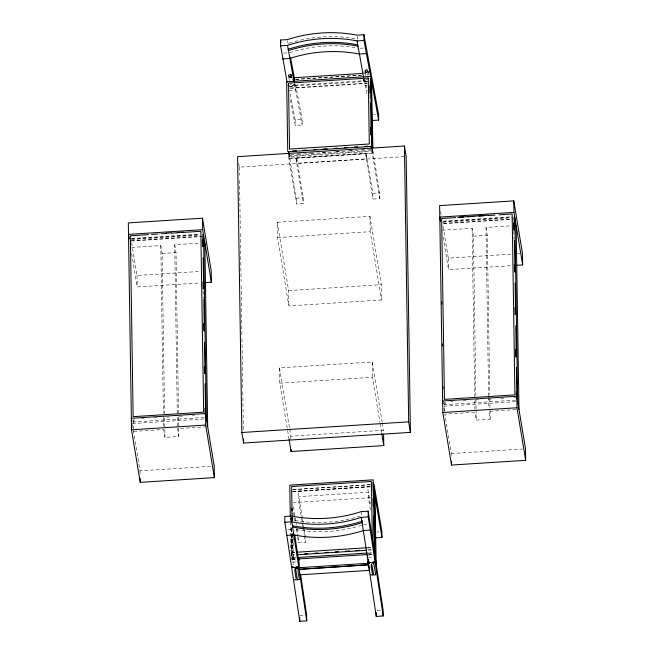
<?xml version="1.0" encoding="UTF-8"?>
<svg xmlns="http://www.w3.org/2000/svg" width="654" height="654" viewBox="0 0 654 654"><rect width="100%" height="100%" fill="white"/><g stroke="black" fill="none" stroke-linecap="round" stroke-linejoin="round"><path stroke-width="0.49" stroke-dasharray="3.27 2.45" d="M365.627 75.611L364.777 70.379L366.739 69.757L367.556 75.226M291.382 74.515L291.046 76.984L291.995 77.131M367.687 69.643L367.36 72.12L368.3 72.259M294.079 84.227L292.109 86.083L291.136 86.557L290.155 86.205M287.327 85.314L291.161 86.671L294.938 84.824M292.101 560.143L294.21 559.113L296.156 558.99M368.406 555.271C372.527 553.611 373.499 554.061 368.496 554.314M368.717 71.891C364.752 71.965 364.491 73.42 368.586 72.758M288.177 78.055L290.997 77.147M363.559 73.493L367.303 72.283M290.376 74.531L288.488 75.063L289.321 80.475M288.545 75.235L290.466 74.72L290.736 76.968L289.796 77.229L288.586 75.308M289.975 84.415L291.848 83.892M366.281 79.551L368.161 79.02M291.856 76.968L289.33 76.959L289.084 76.158M291.986 77.72L289.452 77.712L289.101 76.861M292.191 559.178L296.139 558.876M287.989 76.853L293.703 76.485M363.322 72.054L370.009 71.621M283.664 53.113L287.637 52.86M360.133 48.241L364.106 47.987M295.624 79.306L361.114 75.128M295.633 79.461L362.128 75.226M288.937 86.312L367.196 81.325M290.163 86.622L292.134 86.606L290.18 86.729M367.45 81.693L366.485 81.864L367.466 81.799L363.632 80.442L363.428 79.224L366.461 81.341M290.343 88.012L367.082 83.115M290.392 88.323L367.131 83.426M288.855 90.44L295.624 90.007L295.551 85.126L365.063 80.687L365.145 85.568L367.074 85.445M290.302 93.865L295.142 119.666L302.091 119.216L302.181 124.963L295.232 125.413L290.172 98.443M373.598 114.663L375.584 114.532M297.104 153.919L301.167 153.657M310.315 153.077L313.364 152.881M322.512 152.3L326.575 152.039M335.723 151.458L338.772 151.262M348.934 150.608L351.983 150.42M361.131 149.831L365.194 149.578M290.466 154.794L296.564 154.401M297.586 154.344L309.792 153.559M310.813 153.494L335.224 151.941M336.246 151.875L348.451 151.099M349.473 151.033L360.656 150.314M361.678 150.248L371.848 149.602M288.602 155.963L372.02 150.641M379.86 198.628L372.036 151.336L288.61 156.649L296.442 203.95L303.391 203.508L303.309 197.761L296.671 157.688L296.761 163.287L366.273 158.848L366.191 153.257L372.821 193.331L372.911 199.069L379.86 198.628L379.77 192.881L372.6 149.57M289.174 153.739L289.902 158.121L372.96 152.823L372.911 149.791M295.886 158.178L365.406 153.592L372.911 199.069M238.694 163.345L239.323 167.162L405.145 156.584M288.847 152.873L296.352 198.203L303.309 197.761M372.821 193.331L379.77 192.881M277.288 222.27L369.976 216.36L381.29 284.678L381.527 299.998L288.839 305.917L277.525 237.59L277.288 222.27L288.602 290.589L288.839 305.917M158.554 233.985L160.688 233.838M131.233 238.489L199.29 234.148M131.789 238.906L199.772 234.565M131.405 239.519L199.462 235.178M131.168 240.729L201.677 236.233M131.225 241.04L201.726 236.544M443.551 221.126L510.586 216.85M443.085 221.608L513.096 217.144M442.701 222.229L510.758 217.888M443.477 223.374L512.973 218.943M443.526 223.684L513.022 219.254M277.525 237.59L370.213 231.679L381.527 299.998M131.683 247.465L160.802 245.61L162.11 253.499L164.587 413.9M177.316 413.303L174.708 244.727L199.813 243.124M441.973 230.241L472.098 228.32L473.406 236.2L475.867 395.58M488.612 396.005L486.004 227.428L511.109 225.826M162.11 253.499L176.016 252.607L178.493 413.009M473.406 236.2L487.312 235.317L489.772 394.697M131.609 242.732L137.029 275.457L200.001 271.435M443.069 226.431L448.325 258.158L511.305 254.144M517.396 253.752L521.459 253.499M131.658 253.45L137.209 286.951L200.181 282.929M443.118 237.14L448.505 269.652L511.477 265.638M288.602 290.589L381.29 284.678M289.093 439.447L279.773 383.179L279.536 367.859L372.224 361.948L382.206 422.231M279.773 383.179L372.461 377.268L379.949 422.484M141.673 418.683L143.708 418.552M153.862 417.906L156.911 417.71M167.072 417.064L169.1 416.933M179.261 416.287L182.311 416.091M192.464 415.445L194.5 415.315M450.941 401.515L452.969 401.392M463.13 400.738L466.179 400.55M475.319 399.962L478.368 399.766M488.522 399.12L491.571 398.924M500.711 398.343L503.76 398.147M513.921 397.501L515.949 397.37M132.59 422.026L204.628 417.432M132.214 423.555L206.37 418.822M443.886 404.736L515.924 400.142M515.63 401.654L443.51 406.257L444.328 411.186M206.672 426.768L177.553 428.623L178.853 436.512L164.955 437.395L163.647 429.514L133.522 431.436L133.334 419.173M515.957 409.6L488.849 411.333L490.148 419.214L476.251 420.105L474.943 412.216L444.818 414.137L451.342 453.557L451.399 457.391M289.681 429.147L290.85 436.177L383.538 430.267L383.571 432.31M132.378 424.536L140.046 470.847L211.152 466.318M451.342 453.557L522.448 449.02M292.681 489.584L370.001 484.655M293.074 489.658L372.347 484.606M292.452 491.489L372.224 486.404M292.959 491.555L370.417 486.617M292.502 491.8L370.254 486.838M293.082 502.615L370.336 497.686M287.915 529.568L291.888 529.315M363.395 524.753L368.357 524.434M376.933 532.004L378.919 531.882M297.562 536.713L298.567 542.755L305.516 542.313L305.443 537.523M294.676 552.36L292.657 552.491L292.363 535.773M367.376 547.725L372.428 547.406M294.725 552.671L292.657 552.491L292.354 533.214M367.425 548.036L372.478 547.709M291.283 536.378L291.561 554.666L294.611 554.469M367.793 549.801L371.856 549.54M291.022 555.148L295.093 554.886M368.341 550.218L374.448 549.826M296.156 557.592L292.093 557.846L291.561 554.666M368.316 552.99L374.415 552.597M291.553 558.336L295.624 558.075M367.85 553.472L372.935 553.145M291.725 559.374L295.796 559.113M369.036 554.437L373.107 554.183M292.763 562.154L296.736 561.9M368.235 557.347L373.205 557.028M299.687 615.553L306.644 615.112M377.154 610.615L381.127 610.362M370.009 71.842L367.221 71.76M293.245 74.981L291.349 74.695L292.387 80.058M367.662 69.831L367.883 70.272M290.392 74.556L291.251 80.09M364.883 70.403L366.109 72.365L367.041 72.103L366.788 69.888M366.739 69.757L364.777 70.379M364.883 78.921L367.123 90.873M363.959 79.265L367.017 95.558M295.551 84.35L302.091 119.216M294.439 83.704L302.181 124.963M486.004 227.428L487.312 235.317M440.608 211.553L441.262 215.526M445.26 404.319L445.235 402.292M368.202 72.242L368.692 75.194M357.133 36.15L357.624 39.109A115.987 95.124 -9.4 0 0 294.684 41.57M363.436 79.641L363.64 80.859M363.24 79.567L363.444 80.785L363.411 78.921M372.379 149.316L372.96 152.823M382.377 423.236L383.538 430.267M380.113 423.49L381.609 432.531M370.278 503.932L367.442 486.96M370.393 509.834L368.398 497.808L368.316 492.217L298.796 496.648L298.886 502.239L301.208 516.268M287.613 40.581L288.103 43.54M294.741 84.023L294.946 85.233M361.221 511.616L361.875 515.556A115.807 94.977 -9.4 0 1 344.748 519.971M295.886 158.031L303.391 203.508M279.536 367.859L289.518 428.141M302.426 518.434L297.93 491.391M302.598 519.448L304.094 528.514M304.265 529.519L305.426 536.566M301.371 517.273L302.197 522.276M302.369 523.282L302.867 526.29M303.031 527.288L304.355 535.299M304.519 536.305L305.516 542.313M293.474 506.793L295.142 516.864M295.306 517.87L296.475 524.925M297.145 528.955L298.142 534.997M293.564 512.54L294.226 516.57M294.398 517.576L295.232 522.611M296.229 528.653L297.398 535.708M291.864 517.036L292.354 519.987A115.807 94.977 -9.4 0 0 338.919 520.96M293.474 557.437L293.213 537.457M174.708 244.727L176.016 252.607M133.964 421.617L133.972 418.879M513.848 231.173L513.979 239.307M489.838 398.785L490.148 419.214M488.628 397.027L488.8 408.268M475.932 399.668L476.071 408.864M476.087 409.886L476.251 420.105M472.098 228.32L474.706 396.896M474.771 400.984L474.894 409.151M448.325 258.158L448.505 269.652M444.63 401.883L444.769 411.072M372.273 147.559L372.355 153.306L288.937 158.62L288.864 153.837M372.003 149.292L372.036 151.336M369.984 95.206L370.107 103.332M369.976 216.36L370.213 231.679M372.224 361.948L372.461 377.268M365.398 71.294L365.529 72.749M363.616 80.336L363.624 80.744M294.921 84.718L294.929 85.126M295.142 119.666L295.232 125.413M296.352 198.203L296.442 203.95M298.477 537.016L298.567 542.755M289.215 76.91L289.223 77.613M289.853 155.088L289.902 158.121M292.894 517.167L292.959 521.222M292.346 517.829L292.395 520.862M292.583 532.977L293.082 565.309M290.85 436.177L290.899 439.243M292.109 516.979L292.125 521.042M291.463 517.216L291.602 520.772M291.717 527.876L292.232 561.385M291.373 517.739L291.422 520.78M291.537 527.892L292.052 561.394M291.071 517.289L291.12 520.347M291.251 528.522L291.324 533.623M291.341 534.645L291.692 557.118M290.981 517.077L291.046 521.14M291.161 528.252L291.267 535.364M290.286 517.608L290.335 520.649M290.351 521.663L290.809 551.069M239.323 167.162L239.454 175.337M239.528 180.447L240.271 228.467M240.353 233.576L241.097 281.588M241.154 285.675L241.915 334.717M241.98 338.805L242.732 387.847M242.798 391.934L243.402 430.757M203.214 291.169L203.32 298.289M178.558 417.097L178.714 427.315M178.73 428.337L178.853 436.512M177.373 417.391L177.536 427.602M164.653 417.988L164.955 437.395M160.802 245.61L163.394 413.164M163.459 417.252L163.631 428.493M137.029 275.457L137.209 286.951M140.046 470.847L140.095 473.725M289.035 43.238A115.987 95.124 -9.4 0 1 293.736 41.831M289.624 52.737A115.987 95.124 -9.4 0 1 358.204 48.118M361.523 525.35A115.807 94.977 -9.4 0 1 293.875 529.184M343.783 520.151A115.807 94.977 -9.4 0 1 339.9 520.813"/><path stroke-width="0.98" d="M295.068 569.045L294.848 571.04L296.327 579.992L294.431 579.706M371.374 564.181L371.153 566.168L372.633 575.119L370.736 574.833M296.148 567.271L298.919 566.135M372.453 562.407L375.224 561.271M296.957 567.754L295.191 568.146M297.079 568.506L296.548 568.694M373.262 562.89L372.731 563.078M299.344 579.428L297.464 579.951L295.371 567.353L296.311 567.083L297.562 569.184M296.237 568.032L299.123 567.582M373.508 563.012L375.437 562.71M295.951 568.825L294.995 568.915M459.231 217.136L488.603 215.215M287.131 82.208L280.591 45.788L280.501 40.041L287.449 39.6A115.987 95.124 -9.4 0 1 356.97 35.161L363.918 34.719L378.56 114.344L378.65 120.091L371.693 120.532M280.591 45.788L287.539 45.347A115.807 94.977 -9.4 0 1 357.059 40.908L364.008 40.466L378.65 120.091M282.765 58.925L289.714 58.484A115.807 94.977 -9.4 0 1 359.234 54.053L366.183 53.603M362.864 73.379L294.349 77.744L294.414 81.783M370.082 76.42L286.665 81.742L287.727 150.706L287.899 151.736L371.325 146.414M371.055 80.556L372.085 147.567L371.807 129.288M292.51 150.992L296.573 150.731M302.671 150.346L306.734 150.085M313.855 149.627L316.904 149.439M323.002 149.047L327.065 148.785M334.178 148.335L337.227 148.139M344.339 147.681L347.388 147.493M354.509 147.036L357.558 146.839M364.67 146.39L367.72 146.194M404.425 146.014L237.582 156.658L241.849 432.507L243.59 443.02L410.426 432.376L406.167 156.519L404.425 146.014L408.685 421.863L410.426 432.376M205.258 282.61L211.356 282.217L211.177 270.723L202.478 218.174L128.331 222.9L131.528 429.792L140.226 482.341L214.373 477.616L214.201 466.122L205.495 413.565L131.348 418.298L131.781 420.923M516.562 265.311L522.652 264.927L522.472 253.433L513.774 200.876L439.627 205.609L442.823 412.494L451.522 465.051L525.669 460.318L525.497 448.824L516.791 396.275L442.644 401L443.077 403.632M211.356 282.217L202.658 229.668L128.503 234.394L129.23 238.775M148.483 234.631L130.35 235.783L133.146 416.672L203.647 412.175L200.852 231.287L181.722 232.513M151.507 234.434L157.549 234.05M161.579 233.797L166.615 233.478M171.65 233.151L178.697 232.701M522.652 264.927L513.954 212.37L439.799 217.103L440.526 221.477M455.748 217.594L441.646 218.493L444.442 399.381L514.943 394.877L512.147 213.997L499.059 214.831M457.767 217.463L463.809 217.079M467.839 216.826L473.88 216.433M478.916 216.114L483.952 215.795M488.988 215.477L495.029 215.084M131.528 429.792L205.675 425.059L214.373 477.616M442.823 412.494L516.971 407.769L525.669 460.318M241.849 432.507L408.685 421.863M289.093 439.447L291.087 451.505L383.775 445.587L383.604 434.354M374.301 492.119L381.985 537.441L376.025 537.817M298.804 567.484L300.006 574.809L369.518 570.37L368.325 563.094L376.246 616.42L383.203 615.978L383.113 610.231L368.169 511.166L361.221 511.616A115.807 94.977 -9.4 0 1 291.7 516.047L284.752 516.488L284.842 522.235L299.777 621.3L306.734 620.859L306.644 615.112L300.677 574.948M284.842 522.235L291.79 521.794A115.987 95.124 -9.4 0 0 361.31 517.363L368.259 516.913L383.203 615.978M287.016 535.373L293.965 534.931A115.987 95.124 -9.4 0 0 363.485 530.5L370.434 530.059M296.695 552.229L366.371 547.79M304.78 553.815L307.83 553.627M314.942 553.17L317.991 552.973M325.103 552.524L328.153 552.328M335.265 551.878L338.314 551.682M345.435 551.224L349.498 550.97M355.596 550.578L359.659 550.316M297.129 554.764L366.305 550.349M298.191 557.461L367.303 553.055M298.845 558.917L367.008 554.567M375.069 541.872L375.339 559.137L374.39 486.363M298.813 567.729L368.325 563.298M375.339 559.137L376.402 565.048M165.552 233.225L171.43 232.865M177.308 232.513L183.194 232.178M370.556 562.53L367.613 561.753L371.529 562.783M294.243 567.394L291.308 566.626L294.251 567.615M372.617 562.219L374.023 564.868L375.698 574.702L373.769 575.087L371.734 564.091M371.57 83.303L372.878 147.771M363.599 77.327L357.059 40.908M290.531 57.585L294.357 77.957M294.079 81.758L287.539 45.347M371.251 80.368L371.047 78.742L371.055 79.15M381.781 433.537L383.775 445.587M373.099 482.946L373.696 505.869M374.881 495.626L376.214 565.056M375.118 553.913L375.306 555.426M373.254 562.187L373.377 562.939M361.31 517.363L368.177 562.105M280.501 40.041L280.967 42.853M299.009 559.996L298.804 558.778L298.992 560.298L298.992 559.889M291.79 521.794L298.747 567.141M297.922 570.713L299.393 579.567M296.941 567.051L297.071 567.803M294.758 535.111L298.992 563.617M298.804 567.525L306.734 620.859M516.129 225.507L518.974 409.412M514.821 217.627L517.666 401.531M513.774 200.876L513.954 212.37M514.109 217.079L514.314 230.298M514.469 240.459L514.96 271.974M515.131 283.157L515.622 314.68M515.793 325.864L516.259 356.356M516.439 367.54L516.971 407.769M513.725 223.047L513.831 230.159M514.371 264.723L514.477 271.843M515.025 307.421L515.139 314.541M515.671 349.105L515.802 357.239M516.333 391.803L516.415 396.888M451.464 461.217L451.522 465.051M441.744 302.034L441.777 304.077M442.398 343.922L442.423 345.966M443.06 386.833L443.093 388.877M381.985 537.441L381.895 531.694L374.063 484.393L375.192 556.897M371.227 79.845L371.235 80.262M371.145 86.647L371.619 117.107M370.908 78.823L371.987 148.27M370.246 81.129L370.434 93.318M370.589 103.471L371.08 134.961M371.251 146.136L371.292 149.186M369.845 86.066L369.951 93.179M370.483 127.718L370.597 134.822M374.407 499.231L374.897 530.705M376.189 612.594L376.246 616.42M374.448 549.826L373.205 479.832L289.787 485.154L290.27 516.595M373.851 516.031L374.415 552.597M373.107 498.618L373.213 505.73M373.761 541.283L373.875 548.395M372.281 538.275L371.407 481.458L291.635 486.543L292.011 510.897M363.918 34.719L364.008 40.466M368.169 511.166L368.259 516.913M368.267 559.26L368.308 562.129M367.687 555.508L367.687 555.916M362.144 520.698L362.177 522.62A115.987 95.124 -9.4 0 1 292.665 527.05L292.632 525.137M299.009 564.549L299.033 566.413M299.72 617.466L299.777 621.3M298.723 561.778L298.78 565.579M288.381 48.682L288.406 50.603A115.807 94.977 -9.4 0 1 357.926 46.164M288.937 152.407L288.97 154.434M288.537 151.548L288.561 153.592M291.055 449.461L291.087 451.505M292.06 513.938L292.093 515.965M243.525 438.932L243.59 443.02M204.833 242.806L207.678 426.702M203.525 234.917L206.37 418.822M202.814 234.377L203.002 246.574M203.173 257.758L203.647 288.259M203.819 299.442L204.31 330.957M204.481 342.14L204.964 373.655M205.127 383.824L205.609 415.339M202.478 218.174L202.658 229.668M205.495 413.565L205.675 425.059M202.413 239.323L202.519 246.435M203.075 282.021L203.181 289.133M203.721 323.705L203.827 330.818M204.375 366.404L204.489 373.516M205.021 408.088L205.119 414.186M140.169 478.515L140.226 482.341M291.929 508.248L292.011 513.717M288.193 49.287A115.807 94.977 -9.4 0 1 357.705 44.856M361.956 521.303A115.987 95.124 -9.4 0 1 292.444 525.734M368.284 78.047L288.512 83.132L289.534 149.079L369.306 143.994L368.284 78.047M368.594 564.778L299.082 569.356L368.594 564.778M369.698 563.029L367.818 562.971L369.682 563.037"/></g></svg>
